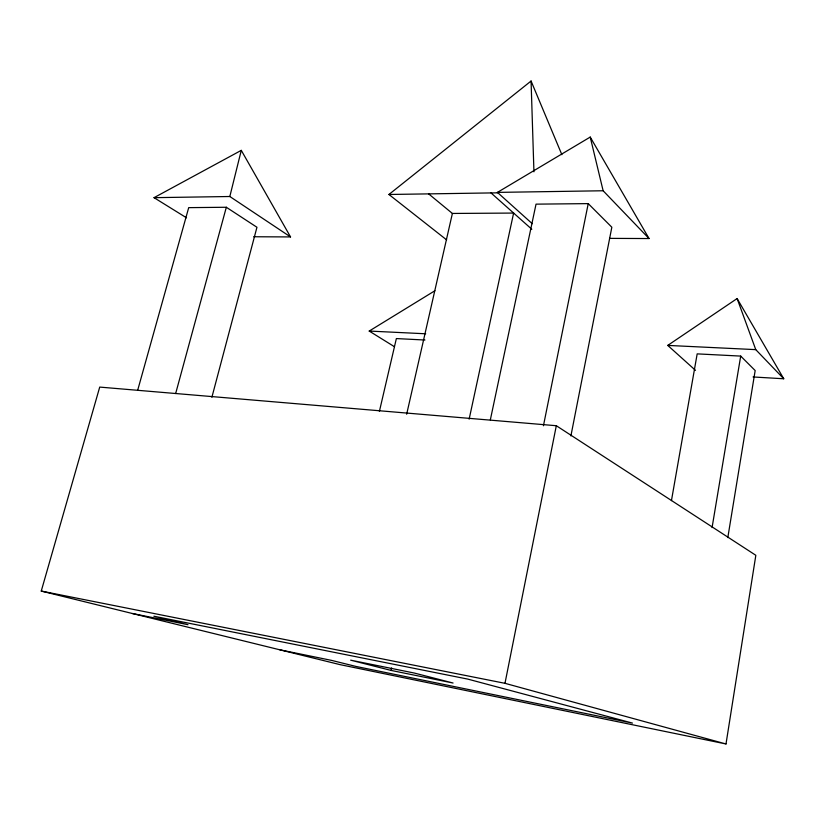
<?xml version="1.0" encoding="UTF-8"?>
<svg xmlns="http://www.w3.org/2000/svg" width="825" height="825" viewBox="0 0 825 825"><rect width="100%" height="100%" fill="white"/><g stroke="black" fill="none" stroke-linecap="round" stroke-linejoin="round"><path stroke-width="1.24" d="M726 743.975L755.834 555.297L556.318 425.721L99.722 387.09L41.25 591.071L340.117 664.651L726 743.975L504.983 683.317L41.25 591.071M727.815 537.57L755.174 370.549L740.706 356.091L697.177 353.873L671.447 500.62M712.068 527.598L740.706 356.091M570.9 435.92L611.841 227.226L588.235 203.62L536.033 204.146L490.339 419.853M504.983 683.317L556.318 425.721M543.438 425.762L588.235 203.62M469.136 419.183L513.624 213.067L452.389 213.448L428.639 193.875M391.081 670.426L350.656 660.165L414.346 673.056L453.069 683.028L391.081 670.426L391.638 667.91M406.663 414.222L452.389 213.448M379.397 411.386L396.361 338.57L424.947 340.024M253.677 236.754L290.534 236.93L229.824 196.505L241.282 150.356L154.028 197.67L186.512 217.8M211.881 397.289L256.946 227.267L226.328 207.261L188.708 207.642L137.693 390.215M175.663 393.515L226.328 207.261M446.645 239.889L388.926 194.483L531.073 81.025L561.866 154.677M695.516 370.363L667.745 345.407L737.117 298.547L783.75 378.768L753.06 376.963M394.35 346.655L369.208 331.062L434.909 290.74M532.28 223.699L497.423 192.39L590.226 137.074L649.048 238.549L609.51 238.373M154.028 197.67L229.824 196.505M497.423 192.39L603.137 190.761L649.048 238.549M388.926 194.483L498.702 192.813M369.208 331.062L425.7 333.785M667.745 345.407L755.762 349.635L783.75 378.768M132.464 613.522L187.987 624.69L153.852 616.213L467.765 679.099L632.455 723.092L356.029 666.456L331.702 660.413L279.778 649.791M491.019 192.926L531.816 229.257M241.282 150.356L290.534 236.93M737.117 298.547L755.762 349.635M590.226 137.074L603.137 190.761M531.073 81.025L533.94 171.806"/></g></svg>
